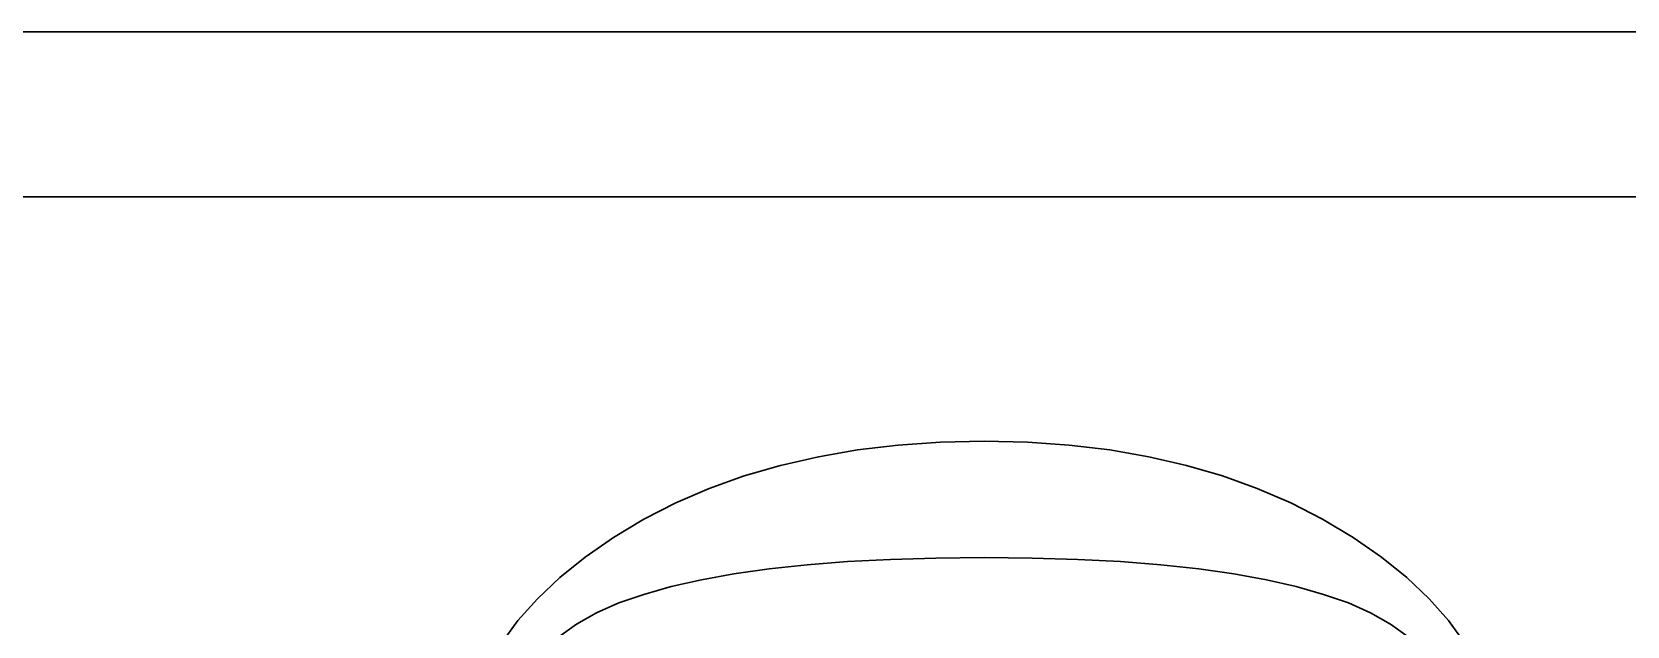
# Model space of a CAD drawing. Header units: millimetres. Extents: x -105 to 105, y -148 to 148.
# Drawn here: x 27.033 to 31.863, y 105.038 to 106.838 of the extents above; entities that cross this region are included whole.
import ezdxf

# ---------------------------------------------------------------- set-up
doc = ezdxf.new("R2010")
doc.units = ezdxf.units.MM
doc.layers.get('0').update_dxf_attribs({"lineweight": 18})

msp = doc.modelspace()

# ---------------------------------------------------------------- linework, layer by layer
at = {"color": 7, "lineweight": 30, "ltscale": 0.375}
for p, q in [((41.6177, 106.8382), (26.6177, 106.8382)), ((41.6177, 106.3382), (26.6177, 106.3382))]:
    msp.add_line(p, q, dxfattribs=at)
at = {"color": 7, "lineweight": 30, "ltscale": 0.003102}
msp.add_line((29.533, 105.572), (29.6562, 105.5866), dxfattribs=at)
at = {"color": 7, "lineweight": 30, "ltscale": 0.003198}
msp.add_line((29.6562, 105.5866), (29.7838, 105.5953), dxfattribs=at)
at = {"color": 7, "lineweight": 30, "ltscale": 0.003301}
msp.add_line((29.7838, 105.5953), (29.9158, 105.5983), dxfattribs=at)
at = {"color": 7, "lineweight": 30, "ltscale": 0.003278}
msp.add_line((29.9158, 105.5983), (30.0469, 105.5953), dxfattribs=at)
at = {"color": 7, "lineweight": 30, "ltscale": 0.003177}
msp.add_line((30.0469, 105.5953), (30.1736, 105.5866), dxfattribs=at)
at = {"color": 7, "lineweight": 30, "ltscale": 0.003084}
msp.add_line((30.1736, 105.5866), (30.2961, 105.572), dxfattribs=at)
at = {"color": 7, "lineweight": 30, "ltscale": 0.002866}
msp.add_line((29.1897, 105.4931), (29.2997, 105.5252), dxfattribs=at)
at = {"color": 7, "lineweight": 30, "ltscale": 0.002935}
msp.add_line((29.2997, 105.5252), (29.4141, 105.5515), dxfattribs=at)
at = {"color": 7, "lineweight": 30, "ltscale": 0.003014}
msp.add_line((29.4141, 105.5515), (29.533, 105.572), dxfattribs=at)
at = {"color": 7, "lineweight": 30, "ltscale": 0.002999}
msp.add_line((30.2961, 105.572), (30.4143, 105.5515), dxfattribs=at)
at = {"color": 7, "lineweight": 30, "ltscale": 0.002922}
msp.add_line((30.4143, 105.5515), (30.5282, 105.5252), dxfattribs=at)
at = {"color": 7, "lineweight": 30, "ltscale": 0.002855}
msp.add_line((30.5282, 105.5252), (30.6378, 105.4931), dxfattribs=at)
at = {"color": 7, "lineweight": 30, "ltscale": 0.002806}
msp.add_line((29.084, 105.4551), (29.1897, 105.4931), dxfattribs=at)
at = {"color": 7, "lineweight": 30, "ltscale": 0.002798}
msp.add_line((30.6378, 105.4931), (30.7431, 105.4551), dxfattribs=at)
at = {"color": 7, "lineweight": 30, "ltscale": 0.002758}
msp.add_line((28.9828, 105.4113), (29.084, 105.4551), dxfattribs=at)
at = {"color": 7, "lineweight": 30, "ltscale": 0.002752}
msp.add_line((30.7431, 105.4551), (30.8441, 105.4113), dxfattribs=at)
at = {"color": 7, "lineweight": 30, "ltscale": 0.002721}
msp.add_line((28.8859, 105.3617), (28.9828, 105.4113), dxfattribs=at)
at = {"color": 7, "lineweight": 30, "ltscale": 0.002718}
msp.add_line((30.8441, 105.4113), (30.9408, 105.3617), dxfattribs=at)
at = {"color": 7, "lineweight": 30, "ltscale": 0.002696}
msp.add_line((28.7935, 105.3062), (28.8859, 105.3617), dxfattribs=at)
at = {"color": 7, "lineweight": 30, "ltscale": 0.002695}
msp.add_line((30.9408, 105.3617), (31.0333, 105.3062), dxfattribs=at)
at = {"color": 7, "lineweight": 30, "ltscale": 0.002609}
for p, q in [((28.7077, 105.2467), (28.7935, 105.3062)), ((31.0333, 105.3062), (31.119, 105.2467))]:
    msp.add_line(p, q, dxfattribs=at)
at = {"color": 7, "lineweight": 30, "ltscale": 0.002461}
for p, q in [((28.631, 105.1851), (28.7077, 105.2467)), ((31.119, 105.2467), (31.1957, 105.1851))]:
    msp.add_line(p, q, dxfattribs=at)
at = {"color": 7, "lineweight": 30, "ltscale": 0.003257}
msp.add_line((29.6321, 105.2404), (29.502, 105.2335), dxfattribs=at)
at = {"color": 7, "lineweight": 30, "ltscale": 0.003449}
msp.add_line((29.77, 105.2445), (29.6321, 105.2404), dxfattribs=at)
at = {"color": 7, "lineweight": 30, "ltscale": 0.003644}
msp.add_line((29.9158, 105.2458), (29.77, 105.2445), dxfattribs=at)
at = {"color": 7, "lineweight": 30, "ltscale": 0.003643}
msp.add_line((30.0615, 105.2445), (29.9158, 105.2458), dxfattribs=at)
at = {"color": 7, "lineweight": 30, "ltscale": 0.003448}
msp.add_line((30.1993, 105.2404), (30.0615, 105.2445), dxfattribs=at)
at = {"color": 7, "lineweight": 30, "ltscale": 0.003254}
msp.add_line((30.3293, 105.2335), (30.1993, 105.2404), dxfattribs=at)
at = {"color": 7, "lineweight": 30, "ltscale": 0.002511}
msp.add_line((29.1587, 105.1963), (29.0599, 105.1785), dxfattribs=at)
at = {"color": 7, "lineweight": 30, "ltscale": 0.002692}
msp.add_line((29.2653, 105.2115), (29.1587, 105.1963), dxfattribs=at)
at = {"color": 7, "lineweight": 30, "ltscale": 0.002878}
msp.add_line((29.3798, 105.2238), (29.2653, 105.2115), dxfattribs=at)
at = {"color": 7, "lineweight": 30, "ltscale": 0.003066}
msp.add_line((29.502, 105.2335), (29.3798, 105.2238), dxfattribs=at)
at = {"color": 7, "lineweight": 30, "ltscale": 0.003062}
msp.add_line((30.4514, 105.2238), (30.3293, 105.2335), dxfattribs=at)
at = {"color": 7, "lineweight": 30, "ltscale": 0.002873}
msp.add_line((30.5656, 105.2115), (30.4514, 105.2238), dxfattribs=at)
at = {"color": 7, "lineweight": 30, "ltscale": 0.002686}
msp.add_line((30.672, 105.1963), (30.5656, 105.2115), dxfattribs=at)
at = {"color": 7, "lineweight": 30, "ltscale": 0.002503}
msp.add_line((30.7705, 105.1785), (30.672, 105.1963), dxfattribs=at)
at = {"color": 7, "lineweight": 30, "ltscale": 0.002326}
for p, q in [((28.5633, 105.1212), (28.631, 105.1851)), ((31.1957, 105.1851), (31.2634, 105.1212))]:
    msp.add_line(p, q, dxfattribs=at)
at = {"color": 7, "lineweight": 30, "ltscale": 0.00216}
msp.add_line((28.9689, 105.1578), (28.8857, 105.1344), dxfattribs=at)
at = {"color": 7, "lineweight": 30, "ltscale": 0.002332}
msp.add_line((29.0599, 105.1785), (28.9689, 105.1578), dxfattribs=at)
at = {"color": 7, "lineweight": 30, "ltscale": 0.002324}
msp.add_line((30.8611, 105.1578), (30.7705, 105.1785), dxfattribs=at)
at = {"color": 7, "lineweight": 30, "ltscale": 0.00215}
msp.add_line((30.9439, 105.1344), (30.8611, 105.1578), dxfattribs=at)
at = {"color": 7, "lineweight": 30, "ltscale": 0.002208}
for p, q in [((28.5046, 105.0552), (28.5633, 105.1212)), ((31.2634, 105.1212), (31.3221, 105.0552))]:
    msp.add_line(p, q, dxfattribs=at)
at = {"color": 7, "lineweight": 30, "ltscale": 0.001852}
msp.add_line((28.8104, 105.1083), (28.7425, 105.0786), dxfattribs=at)
at = {"color": 7, "lineweight": 30, "ltscale": 0.001994}
msp.add_line((28.8857, 105.1344), (28.8104, 105.1083), dxfattribs=at)
at = {"color": 7, "lineweight": 30, "ltscale": 0.001983}
msp.add_line((31.0188, 105.1083), (30.9439, 105.1344), dxfattribs=at)
at = {"color": 7, "lineweight": 30, "ltscale": 0.001842}
msp.add_line((31.0862, 105.0786), (31.0188, 105.1083), dxfattribs=at)
at = {"color": 7, "lineweight": 30, "ltscale": 0.002108}
msp.add_line((28.455, 104.987), (28.5046, 105.0552), dxfattribs=at)
at = {"color": 7, "lineweight": 30, "ltscale": 0.001649}
msp.add_line((28.6818, 105.0445), (28.6282, 105.006), dxfattribs=at)
at = {"color": 7, "lineweight": 30, "ltscale": 0.001741}
msp.add_line((28.7425, 105.0786), (28.6818, 105.0445), dxfattribs=at)
at = {"color": 7, "lineweight": 30, "ltscale": 0.001732}
msp.add_line((31.1465, 105.0445), (31.0862, 105.0786), dxfattribs=at)
at = {"color": 7, "lineweight": 30, "ltscale": 0.001642}
msp.add_line((31.1997, 105.006), (31.1465, 105.0445), dxfattribs=at)
at = {"color": 7, "lineweight": 30, "ltscale": 0.002109}
msp.add_line((31.3221, 105.0552), (31.3718, 104.987), dxfattribs=at)

doc.saveas('drawing.dxf')
